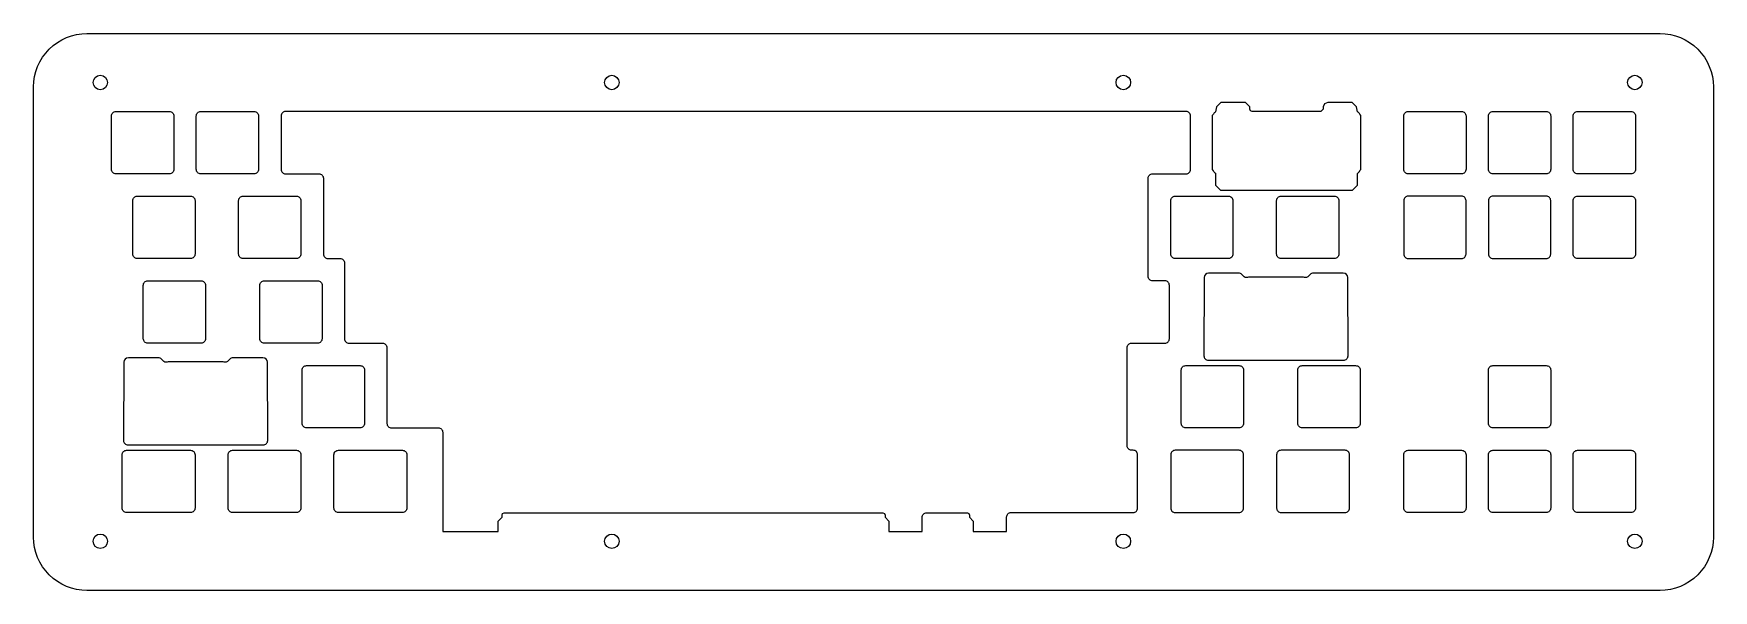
# Model space of a CAD drawing. Header units: millimetres. Extents: x -15 to 363, y -110 to 15.
import ezdxf

# ---------------------------------------------------------------- set-up
doc = ezdxf.new("R2010")
doc.units = ezdxf.units.MM
doc.layers.get('0').update_dxf_attribs({"linetype": 'CONTINUOUS'})

msp = doc.modelspace()

# ---------------------------------------------------------------- linework, layer by layer
for points in [[(350.66, 15, -0.414214), (362.66, 3), (362.66, -98.25, -0.414214), (350.66, -110.25), (-3, -110.25, -0.414214), (-15, -98.25), (-15, 3, -0.414214), (-3, 15)], [(2.52, -3.53, -0.414214), (3.53, -2.53), (15.53, -2.53, -0.414214), (16.53, -3.53), (16.53, -15.53, -0.414214), (15.53, -16.53), (3.53, -16.53, -0.414214), (2.52, -15.53)], [(21.57, -3.53, -0.414214), (22.57, -2.53), (34.58, -2.53, -0.414214), (35.58, -3.53), (35.58, -15.53, -0.414214), (34.58, -16.53), (22.57, -16.53, -0.414214), (21.57, -15.53)], [(49.15, -16.53, -0.414214), (50.15, -17.53), (50.15, -34.58, 0.414214), (51.15, -35.58), (53.91, -35.58, -0.414214), (54.91, -36.58), (54.91, -53.63, 0.414214), (55.91, -54.62), (63.44, -54.62, -0.414214), (64.44, -55.62), (64.44, -72.67, 0.414214), (65.44, -73.68), (75.98, -73.68, -0.414214), (76.98, -74.67), (76.98, -96.97), (89.48, -96.97), (89.48, -94.64), (90.31, -93.81), (90.31, -93.31), (90.45, -92.96), (90.81, -92.81), (175.95, -92.81), (176.3, -92.96), (176.45, -93.31), (176.45, -93.81), (177.27, -94.64), (177.27, -96.97), (184.77, -96.97), (184.77, -93.81, -0.414214), (185.78, -92.81), (194.95, -92.81), (195.3, -92.96), (195.45, -93.31), (195.45, -93.81), (196.27, -94.64), (196.27, -96.97), (203.77, -96.97), (203.77, -93.73, -0.414214), (204.77, -92.73), (208.41, -92.73), (217.84, -92.73), (220.19, -92.73, 0.006137), (220.22, -92.73), (232.22, -92.73, 0.414214), (233.22, -91.73), (233.22, -79.73, 0.414214), (232.22, -78.73), (231.84, -78.73, -0.414214), (230.84, -77.73), (230.84, -55.62, -0.414214), (231.84, -54.62), (239.36, -54.62, 0.414214), (240.36, -53.63), (240.36, -41.63, 0.414214), (239.36, -40.63), (236.6, -40.63, -0.414214), (235.6, -39.62), (235.6, -17.53, -0.414214), (236.6, -16.53), (244.12, -16.53, 0.414214), (245.13, -15.53), (245.13, -3.53, 0.414214), (244.12, -2.53), (41.63, -2.53, 0.414214), (40.63, -3.53), (40.63, -15.53, 0.414214), (41.63, -16.53)], [(249.96, -15.58), (250.23, -15.84, 0.202266), (250.74, -16.42), (250.74, -19.08), (251.86, -20.2), (281.52, -20.2), (282.64, -19.08), (282.64, -16.44, 0.217344), (283.18, -15.81), (283.41, -15.58), (283.41, -3.41), (283.15, -3.15, 0.19274), (282.64, -2.61), (282.64, -2.59, 0.002692), (282.63, -2.58), (282.44, -1.5), (281.44, -0.5), (275.94, -0.5), (275.23, -0.79), (274.94, -1.5), (274.94, -2), (274.44, -2.5), (258.94, -2.5), (258.59, -2.35), (258.44, -2), (258.44, -1.5), (257.44, -0.5), (251.94, -0.5), (250.94, -1.5), (250.75, -2.58, 0.002614), (250.74, -2.59), (250.74, -2.63, 0.175729), (250.26, -3.11), (249.96, -3.41)], [(293.04, -3.53, -0.414214), (294.04, -2.53), (306.04, -2.53, -0.414214), (307.04, -3.53), (307.04, -15.53, -0.414214), (306.04, -16.53), (294.04, -16.53, -0.414214), (293.04, -15.53)], [(312.09, -3.53, -0.414214), (313.09, -2.53), (325.09, -2.53, -0.414214), (326.09, -3.53), (326.09, -15.53, -0.414214), (325.09, -16.53), (313.09, -16.53, -0.414214), (312.09, -15.53)], [(331.14, -3.53, -0.414214), (332.14, -2.53), (344.14, -2.53, -0.414214), (345.14, -3.53), (345.14, -15.53, -0.414214), (344.14, -16.53), (332.14, -16.53, -0.414214), (331.14, -15.53)], [(7.29, -22.57, -0.414214), (8.29, -21.57), (20.29, -21.57, -0.414214), (21.29, -22.57), (21.29, -34.58, -0.414214), (20.29, -35.58), (8.29, -35.58, -0.414214), (7.29, -34.58)], [(31.1, -22.57, -0.414214), (32.1, -21.57), (44.1, -21.57, -0.414214), (45.1, -22.57), (45.1, -34.58, -0.414214), (44.1, -35.58), (32.1, -35.58, -0.414214), (31.1, -34.58)], [(240.65, -22.57, -0.414214), (241.65, -21.57), (253.65, -21.57, -0.414214), (254.65, -22.57), (254.65, -34.58, -0.414214), (253.65, -35.58), (241.65, -35.58, -0.414214), (240.65, -34.58)], [(264.46, -22.57, -0.414214), (265.46, -21.57), (277.46, -21.57, -0.414214), (278.46, -22.57), (278.46, -34.58, -0.414214), (277.46, -35.58), (265.46, -35.58, -0.414214), (264.46, -34.58)], [(293.04, -22.57), (293.04, -34.58, 0.414214), (294.04, -35.58), (306.04, -35.58, 0.414214), (307.04, -34.58), (307.04, -22.57, 0.414214), (306.04, -21.57), (294.04, -21.57, 0.414214)], [(312.09, -22.57), (312.09, -34.58, 0.414214), (313.09, -35.58), (325.09, -35.58, 0.414214), (326.09, -34.58), (326.09, -22.57, 0.414214), (325.09, -21.57), (313.09, -21.57, 0.414214)], [(331.14, -22.57, -0.414214), (332.14, -21.57), (344.14, -21.57, -0.414214), (345.14, -22.57), (345.14, -34.58, -0.414214), (344.14, -35.58), (332.14, -35.58, -0.414214), (331.14, -34.58)], [(9.67, -41.63, -0.414214), (10.67, -40.63), (22.67, -40.63, -0.414214), (23.67, -41.63), (23.67, -53.63, -0.414214), (22.67, -54.62), (10.67, -54.62, -0.414214), (9.67, -53.63)], [(35.86, -41.63, -0.414214), (36.86, -40.63), (48.86, -40.63, -0.414214), (49.86, -41.63), (49.86, -53.63, -0.414214), (48.86, -54.62), (36.86, -54.62, -0.414214), (35.86, -53.63)], [(249.11, -58.48), (249.64, -58.48, 0.035099), (249.78, -58.49), (272.92, -58.49), (279.52, -58.48, 0.414835), (280.52, -57.48), (280.46, -39.87, 0.41338), (279.45, -38.87), (272.72, -38.88, 0.207368), (271.99, -39.19), (271.65, -39.56, -0.264025), (270.7, -39.85, 0.053493), (270.32, -39.81), (258.32, -39.81, 0.053493), (257.93, -39.85, -0.264025), (256.99, -39.56), (256.65, -39.19, 0.207368), (255.92, -38.88), (249.18, -38.87, 0.41338), (248.18, -39.87), (248.12, -57.48, 0.414835)], [(6.23, -77.53), (6.75, -77.53, 0.035099), (6.89, -77.54), (30.04, -77.54), (36.64, -77.53, 0.414835), (37.63, -76.53), (37.57, -58.92, 0.41338), (36.57, -57.92), (29.83, -57.93, 0.207368), (29.1, -58.24), (28.76, -58.61, -0.264025), (27.82, -58.9, 0.053493), (27.43, -58.86), (15.43, -58.86, 0.053493), (15.05, -58.9, -0.264025), (14.1, -58.61), (13.76, -58.24, 0.207368), (13.03, -57.93), (6.3, -57.92, 0.41338), (5.29, -58.92), (5.23, -76.53, 0.414835)], [(45.39, -60.67, -0.414214), (46.39, -59.68), (58.39, -59.68, -0.414214), (59.39, -60.67), (59.39, -72.67, -0.414214), (58.39, -73.68), (46.39, -73.68, -0.414214), (45.39, -72.67)], [(243.03, -60.67, -0.414214), (244.03, -59.68), (256.03, -59.68, -0.414214), (257.03, -60.67), (257.03, -72.67, -0.414214), (256.03, -73.68), (244.03, -73.68, -0.414214), (243.03, -72.67)], [(269.23, -60.67, -0.414214), (270.23, -59.68), (282.23, -59.68, -0.414214), (283.23, -60.67), (283.23, -72.67, -0.414214), (282.23, -73.68), (270.23, -73.68, -0.414214), (269.23, -72.67)], [(312.09, -60.67, -0.414214), (313.09, -59.68), (325.09, -59.68, -0.414214), (326.09, -60.67), (326.09, -72.67, -0.414214), (325.09, -73.68), (313.09, -73.68, -0.414214), (312.09, -72.67)], [(17.93, -92.73, -0.006137), (17.91, -92.73), (5.91, -92.73, -0.414214), (4.91, -91.73), (4.91, -79.73, -0.414214), (5.91, -78.73), (8.26, -78.73, -0.006137), (8.29, -78.73), (20.29, -78.73, -0.414214), (21.29, -79.72), (21.29, -91.72, -0.414214), (20.29, -92.73)], [(41.74, -92.73, -0.006137), (41.72, -92.73), (29.72, -92.73, -0.414214), (28.72, -91.73), (28.72, -79.73, -0.414214), (29.72, -78.73), (32.08, -78.73, -0.006137), (32.1, -78.73), (44.1, -78.73, -0.414214), (45.1, -79.72), (45.1, -91.72, -0.414214), (44.1, -92.73)], [(65.56, -92.73, -0.006137), (65.53, -92.73), (53.53, -92.73, -0.414214), (52.53, -91.73), (52.53, -79.73, -0.414214), (53.53, -78.73), (55.89, -78.73, -0.006137), (55.91, -78.73), (67.91, -78.73, -0.414214), (68.91, -79.72), (68.91, -91.72, -0.414214), (67.91, -92.73)], [(256.03, -78.73), (253.67, -78.73, 0.006137), (253.65, -78.73), (241.65, -78.73, 0.414214), (240.65, -79.72), (240.65, -91.72, 0.414214), (241.65, -92.73), (244.01, -92.73, 0.006137), (244.03, -92.73), (256.03, -92.73, 0.414214), (257.03, -91.73), (257.03, -79.73, 0.414214)], [(279.84, -78.73), (277.49, -78.73, 0.006137), (277.46, -78.73), (265.46, -78.73, 0.414214), (264.46, -79.72), (264.46, -91.72, 0.414214), (265.46, -92.73), (267.82, -92.73, 0.006137), (267.84, -92.73), (279.84, -92.73, 0.414214), (280.84, -91.73), (280.84, -79.73, 0.414214)], [(293.04, -79.72, -0.414214), (294.04, -78.73), (306.04, -78.73, -0.414214), (307.04, -79.72), (307.04, -91.72, -0.414214), (306.04, -92.73), (294.04, -92.73, -0.414214), (293.04, -91.72)], [(312.09, -79.72, -0.414214), (313.09, -78.73), (325.09, -78.73, -0.414214), (326.09, -79.72), (326.09, -91.72, -0.414214), (325.09, -92.73), (313.09, -92.73, -0.414214), (312.09, -91.72)], [(331.14, -79.72, -0.414214), (332.14, -78.73), (344.14, -78.73, -0.414214), (345.14, -79.72), (345.14, -91.72, -0.414214), (344.14, -92.73), (332.14, -92.73, -0.414214), (331.14, -91.72)]]:
    msp.add_lwpolyline(points, format="xyb", close=True)
for centre, radius in [((0, 4), 1.62), ((115, 4), 1.62), ((230, 4), 1.63), ((345, 4), 1.63), ((0, -99.2), 1.62), ((115, -99.2), 1.62), ((230, -99.2), 1.63), ((345, -99.2), 1.63)]:
    msp.add_circle(centre, radius)

doc.saveas('drawing.dxf')
